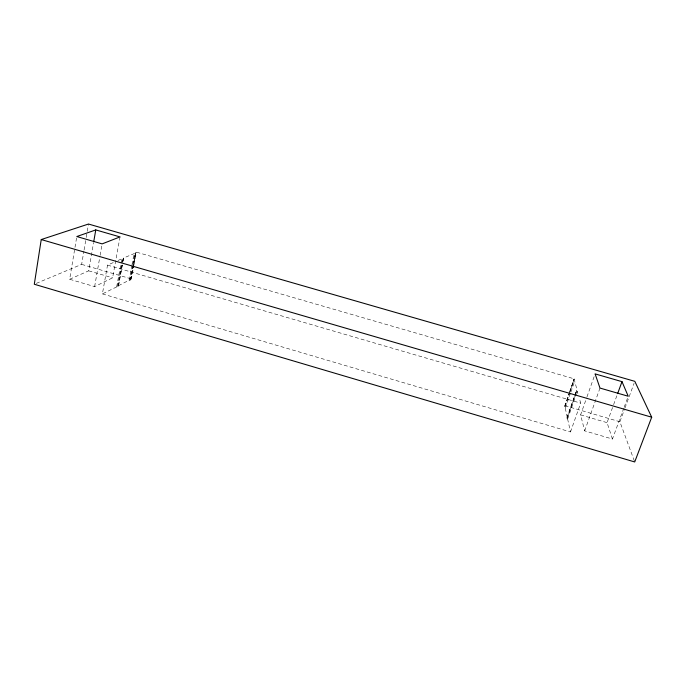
<?xml version="1.0" encoding="UTF-8"?>
<svg xmlns="http://www.w3.org/2000/svg" width="686" height="686" viewBox="0 0 686 686"><rect width="100%" height="100%" fill="white"/><g stroke="black" fill="none" stroke-linecap="round" stroke-linejoin="round"><path stroke-width="0.51" stroke-dasharray="3.43 2.57" d="M122.957 261.417L123.523 258.03L135.468 253.057L136.411 252.139L574.233 378.852L570.229 391.406M113.241 262.592L107.531 265.122L102.394 293.9L118.438 286.045L122.211 265.208M120.016 236.91L112.607 277.83L94.625 286.611L69.663 279.262L76.789 236.541M574.388 379.461L574.251 379.478A4.631 1.183 18.7 0 0 574.611 380.841L576.977 389.734L576.566 390.283L578.187 394.167M36.272 283.412L81.643 264.367L83.924 250.93M84.104 249.893L86.033 238.514M86.213 237.485L87.088 232.314M87.268 231.276L88.494 224.039M69.663 279.262L88.708 270.833L93.596 242.51M94.625 286.611L99.933 256.392M100.113 255.346L102.128 243.882M116.706 286.611L121.799 258.811L123.523 258.339M117.538 286.516L122.631 258.742M118.129 286.319L122.46 262.687M122.648 261.658L123.214 258.579M122.957 261.109L123.523 258.03M118.438 286.045L122.768 262.438M118.446 285.71L129.088 280.214L131.798 265.705M131.986 264.667L134.122 253.263M102.394 293.9L570.503 431.931L567.614 419.026L566.842 418.066L576.977 389.734M129.088 280.214L129.877 280.128L132.587 265.628M132.784 264.59L134.91 253.203M129.877 280.128L130.434 279.948L135.468 253.057M130.434 279.948L133.221 265.954M133.418 264.925L135.734 252.534M130.717 279.691L135.751 252.825M130.709 279.374L131.386 278.919L133.899 265.525M134.096 264.496L136.411 252.139M564.544 406.592L569.397 392.641M569.74 391.637L573.899 379.684M567.279 417.457L565.213 407.827A4.588 1.303 19.2 0 1 564.904 406.361L569.397 392.761M569.74 391.775L574.233 378.852M565.041 406.344L569.886 392.409M565.358 407.93L570.581 392.932M570.923 391.929L574.757 380.927M566.842 418.066L576.617 389.948M567.082 418.52L576.815 390.703M567.614 419.026L576.317 394.167M576.669 393.172L577.363 391.183M570.503 431.931L580.665 403.128L579.293 398.154M623.823 408.187L612.444 439.04L584.669 430.859L580.596 414.893L586.616 397.897M586.967 396.894L595.114 373.896M584.669 430.859L599.984 388.062M612.444 439.04L607.05 422.645L613.25 405.64M613.61 404.646L617.254 394.647M624.183 407.192L628.222 396.242M634.344 460.958L619.895 421.761L624.62 408.942M624.989 407.956L634.087 383.303M117.992 260.491L121.799 258.811M107.531 265.122L580.665 403.128M81.643 264.367L131.386 278.919M564.904 405.683L619.895 421.761M88.708 270.833L112.607 277.83M580.596 414.893L607.05 422.645"/><path stroke-width="1.03" d="M41.237 239.551L34.3 284.244L634.713 461.961L651.7 417.208L634.807 381.33L88.494 224.039L41.237 239.551L651.7 417.208M93.776 241.463L95.766 229.921L120.016 236.91L102.128 243.882L76.789 236.541L95.766 229.921M617.623 393.644L621.996 381.648L595.114 373.896L599.984 388.062L628.222 396.242L621.996 381.648"/></g></svg>
